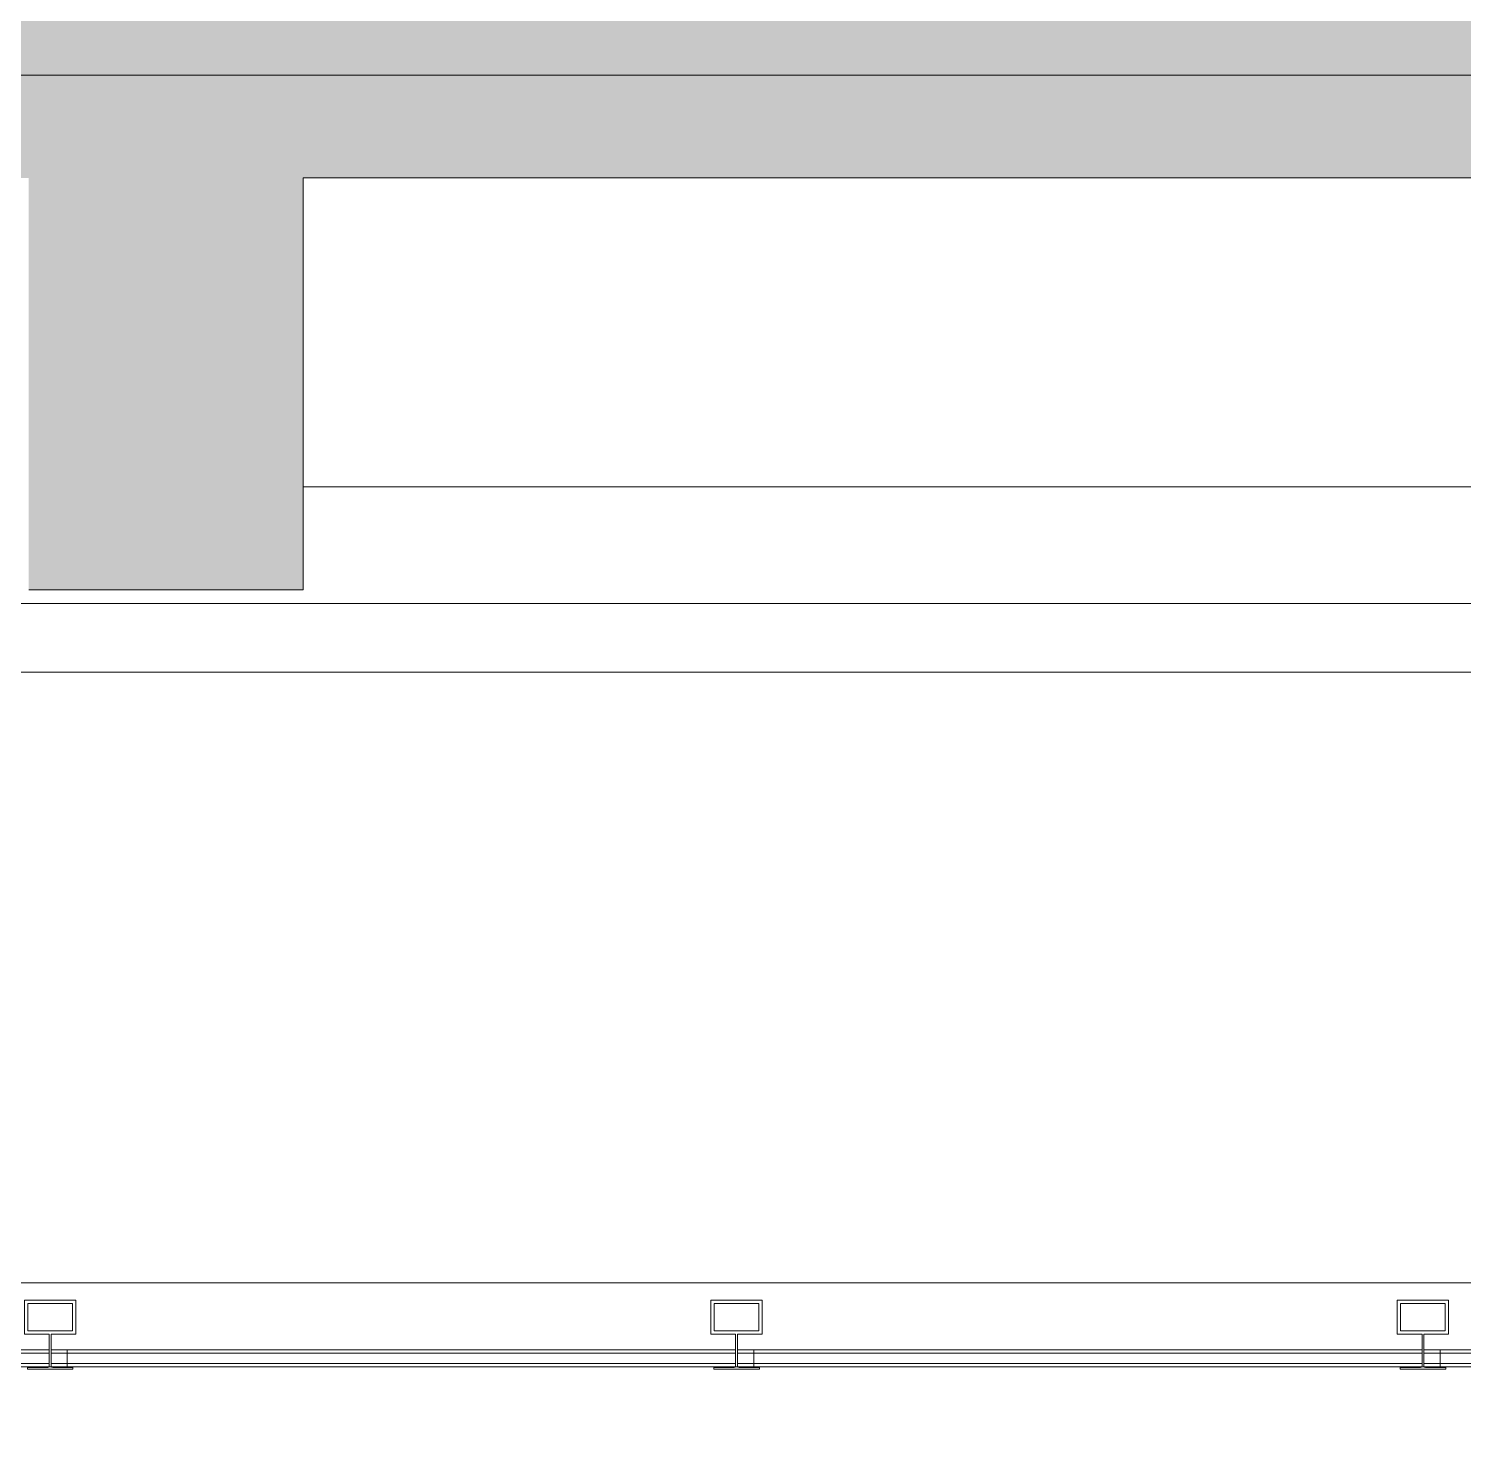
# Model space of a CAD drawing. Header units: millimetres. Extents: x -57519 to 497916, y -349472 to 446842.
# Drawn here: x 466532 to 470713, y 27591 to 31742 of the extents above; entities that cross this region are included whole.
import ezdxf

# ---------------------------------------------------------------- set-up
doc = ezdxf.new("R2010")
doc.units = ezdxf.units.MM
for name, color, linetype, lineweight in [('A-DETL-GENF', 92, 'Continuous', 5), ('A-DETL-THIN', 151, 'Continuous', 9), ('A-FLOR', 192, 'Continuous', 5), ('A-FLOR-HRAL', 11, 'Continuous', 5), ('A-WALL', 113, 'Continuous', 20), ('A-WALL-PATT', 111, 'Continuous', 20), ('S-COLS', 52, 'Continuous', 20)]:
    doc.layers.add(name, color=color, linetype=linetype, lineweight=lineweight)

# ---------------------------------------------------------------- blocks, each defined once
blk = doc.blocks.new('Railing - T PROFILE-16174661-1_F SINGLE OCCUPANCY DIAGRAM')
at = {"layer": 'A-FLOR-HRAL'}
for p, q in [((8, -8.5), (3, -8.5)), ((3, -8.5), (3, -141.5)), ((8, -68.3), (8, -8.5)), ((205, 0), (105, 0)), ((105, 0), (105, -72.5)), ((115, -10), (195, -10)), ((115, -140), (115, -10)), ((195, -10), (195, -140)), ((205, -150), (205, 0)), ((8, -141.5), (8, -82.5)), ((105, -72.5), (12.9, -72.5)), ((13, -77.5), (105, -77.5)), ((105, -77.5), (105, -150)), ((3, -141.5), (8, -141.5)), ((105, -150), (205, -150)), ((195, -140), (115, -140))]:
    blk.add_line(p, q, dxfattribs=at)
for centre, start, end in [((12.9, -67.5), 189.2953, 270), ((13, -82.5), 90, 180)]:
    blk.add_arc(centre, 5, start, end, dxfattribs=at)
blk = doc.blocks.new('Railing - Railing-12128276-1_F SINGLE OCCUPANCY DIAGRAM')
at = {"layer": 'A-FLOR-HRAL'}
for p, q in [((66786.9, 27892.5), (64839.4, 27892.5)), ((64839.4, 27882.5), (64839.4, 27892.5)), ((66839.4, 27892.5), (66791.9, 27892.5)), ((66839.4, 27892.5), (66839.4, 27882.5)), ((64839.4, 27882.5), (64839.4, 27852.5)), ((66786.9, 27882.5), (64839.4, 27882.5)), ((64839.4, 27852.5), (66786.9, 27852.5)), ((64839.4, 27842.5), (64839.4, 27852.5)), ((64839.4, 27842.5), (66839.4, 27842.5)), ((66791.5, 27852.5), (66839.4, 27852.5)), ((66839.4, 27882.5), (66791.9, 27882.5)), ((66839.4, 27852.5), (66839.4, 27882.5)), ((66839.4, 27852.5), (66839.4, 27842.5))]:
    blk.add_line(p, q, dxfattribs=at)
at = {"rotation": 89.9999999999807}
blk.add_blockref('Railing - T PROFILE-16174661-1_F SINGLE OCCUPANCY DIAGRAM', (66714.4, 27832.5), dxfattribs=at)
blk = doc.blocks.new('Railing - Railing-12128306-1_F SINGLE OCCUPANCY DIAGRAM')
at = {"layer": 'A-FLOR-HRAL'}
for p, q in [((68786.9, 27892.5), (66839.4, 27892.5)), ((66839.4, 27882.5), (66839.4, 27892.5)), ((68839.4, 27892.5), (68791.9, 27892.5)), ((68839.4, 27892.5), (68839.4, 27882.5)), ((66839.4, 27882.5), (66839.4, 27852.5)), ((68786.9, 27882.5), (66839.4, 27882.5)), ((66839.4, 27852.5), (68786.9, 27852.5)), ((66839.4, 27842.5), (66839.4, 27852.5)), ((66839.4, 27842.5), (68839.4, 27842.5)), ((68791.5, 27852.5), (68839.4, 27852.5)), ((68839.4, 27882.5), (68791.9, 27882.5)), ((68839.4, 27852.5), (68839.4, 27882.5)), ((68839.4, 27852.5), (68839.4, 27842.5))]:
    blk.add_line(p, q, dxfattribs=at)
at = {"rotation": 89.9999999999807}
blk.add_blockref('Railing - T PROFILE-16174661-1_F SINGLE OCCUPANCY DIAGRAM', (68714.4, 27832.5), dxfattribs=at)
blk = doc.blocks.new('Railing - Railing-12128316-1_F SINGLE OCCUPANCY DIAGRAM')
at = {"layer": 'A-FLOR-HRAL'}
for p, q in [((70786.9, 27892.5), (68839.4, 27892.5)), ((68839.4, 27882.5), (68839.4, 27892.5)), ((70839.4, 27892.5), (70791.9, 27892.5)), ((70839.4, 27892.5), (70839.4, 27882.5)), ((68839.4, 27882.5), (68839.4, 27852.5)), ((70786.9, 27882.5), (68839.4, 27882.5)), ((68839.4, 27852.5), (70786.9, 27852.5)), ((68839.4, 27842.5), (68839.4, 27852.5)), ((68839.4, 27842.5), (70839.4, 27842.5)), ((70791.5, 27852.5), (70839.4, 27852.5)), ((70839.4, 27882.5), (70791.9, 27882.5)), ((70839.4, 27852.5), (70839.4, 27882.5)), ((70839.4, 27852.5), (70839.4, 27842.5))]:
    blk.add_line(p, q, dxfattribs=at)
at = {"rotation": 89.9999999999807}
blk.add_blockref('Railing - T PROFILE-16174661-1_F SINGLE OCCUPANCY DIAGRAM', (70714.4, 27832.5), dxfattribs=at)
blk = doc.blocks.new('Railing - Railing-12387235-1_F SINGLE OCCUPANCY DIAGRAM')
at = {"layer": 'A-FLOR-HRAL'}
for p, q in [((72786.9, 27892.5), (70839.4, 27892.5)), ((70839.4, 27882.5), (70839.4, 27892.5)), ((70839.4, 27882.5), (70839.4, 27852.5)), ((72786.9, 27882.5), (70839.4, 27882.5)), ((70839.4, 27852.5), (72786.9, 27852.5)), ((70839.4, 27842.5), (70839.4, 27852.5)), ((70839.4, 27842.5), (72839.4, 27842.5)), ((72791.5, 27852.5), (72839.4, 27852.5)), ((72839.4, 27852.5), (72839.4, 27862.5)), ((72839.4, 27852.5), (72839.4, 27842.5))]:
    blk.add_line(p, q, dxfattribs=at)
at = {"rotation": 89.9999999999807}
blk.add_blockref('Railing - T PROFILE-16174661-1_F SINGLE OCCUPANCY DIAGRAM', (72714.4, 27832.5), dxfattribs=at)

msp = doc.modelspace()

# ---------------------------------------------------------------- hatches: boundary and pattern name
at = {"layer": 'A-DETL-GENF', "transparency": 33554585}
msp.add_hatch(color=201, dxfattribs=at).paths.add_polyline_path([(488604.7, 23590.5), (488604.7, 34332.5), (487469.7, 34332.5), (487469.7, 39682.5), (486244.7, 39682.5), (486244.7, 52007.5), (462944.7, 52007.5), (462944.7, 45707.5), (437594.7, 45707.5), (437594.7, 33907.5), (444694.7, 33907.5), (444694.7, 31607.5), (476494.7, 31607.5), (476494.7, 29767.5), (475294.7, 29767.5), (475294.7, 27367.5), (476494.7, 27367.5), (476494.7, 26157.5), (478644.7, 26157.5), (478644.7, 23590.5), (487915.4, 23590.5)], flags=0)
at = {"layer": 'A-WALL-PATT', "lineweight": 5}
for points in [[(466532.2, 31307.5), (466532.2, 31607.5), (464932.2, 31607.5), (464932.2, 31307.5)], [(468932.2, 31307.5), (468932.2, 31607.5), (467332.2, 31607.5), (467332.2, 31307.5)]]:
    msp.add_hatch(color=253, dxfattribs=at).paths.add_polyline_path(points, flags=0)
at = {"layer": 'A-WALL-PATT', "lineweight": 5, "transparency": 33554432}
msp.add_hatch(color=253, dxfattribs=at).paths.add_polyline_path([(468932.2, 31307.5), (473744.7, 31307.5), (473744.7, 31607.5), (468932.2, 31607.5)], flags=0)
at = {"layer": 'S-COLS'}
msp.add_hatch(color=133, dxfattribs=at).paths.add_polyline_path([(467332.2, 30107.5), (467332.2, 31607.5), (466532.2, 31607.5), (466532.2, 30107.5)], flags=0)

# ---------------------------------------------------------------- linework, layer by layer
at = {"layer": 'A-DETL-THIN', "lineweight": 5}
msp.add_line((444694.7, 31607.5), (476494.7, 31607.5), dxfattribs=at)
at = {"layer": 'A-FLOR'}
for p, q in [((468932.2, 31607.5), (473744.7, 31607.5)), ((473604.7, 30407.5), (467332.2, 30407.5)), ((471894.7, 29867.5), (450157.7, 29867.5))]:
    msp.add_line(p, q, dxfattribs=at)
at = {"layer": 'A-FLOR', "color": 253}
msp.add_line((472588.6, 28087.5), (441484.9, 28087.5), dxfattribs=at)
at = {"layer": 'A-WALL', "color": 221}
msp.add_line((468932.2, 31607.5), (467332.2, 31607.5), dxfattribs=at)
at = {"layer": 'A-WALL', "color": 191, "lineweight": 5}
msp.add_line((473744.7, 31607.5), (468932.2, 31607.5), dxfattribs=at)
at = {"layer": 'A-WALL', "color": 53}
msp.add_line((467332.2, 31307.5), (468932.2, 31307.5), dxfattribs=at)
at = {"layer": 'A-WALL', "color": 253, "lineweight": 5}
for p, q in [((468932.2, 31307.5), (473744.7, 31307.5)), ((471894.7, 30067.5), (450157.7, 30067.5)), ((471894.7, 29867.5), (450157.7, 29867.5))]:
    msp.add_line(p, q, dxfattribs=at)
at = {"layer": 'S-COLS', "color": 221}
msp.add_line((467332.2, 31607.5), (466532.2, 31607.5), dxfattribs=at)
at = {"layer": 'S-COLS', "color": 53}
for p, q in [((467332.2, 30107.5), (467332.2, 31307.5)), ((466532.2, 30107.5), (467332.2, 30107.5))]:
    msp.add_line(p, q, dxfattribs=at)

# ---------------------------------------------------------------- block references
at = {"layer": 'A-FLOR-HRAL'}
for name in ['Railing - Railing-12128276-1_F SINGLE OCCUPANCY DIAGRAM', 'Railing - Railing-12128306-1_F SINGLE OCCUPANCY DIAGRAM', 'Railing - Railing-12128316-1_F SINGLE OCCUPANCY DIAGRAM', 'Railing - Railing-12387235-1_F SINGLE OCCUPANCY DIAGRAM']:
    msp.add_blockref(name, (399805.4, 0), dxfattribs=at)

doc.saveas('drawing.dxf')
